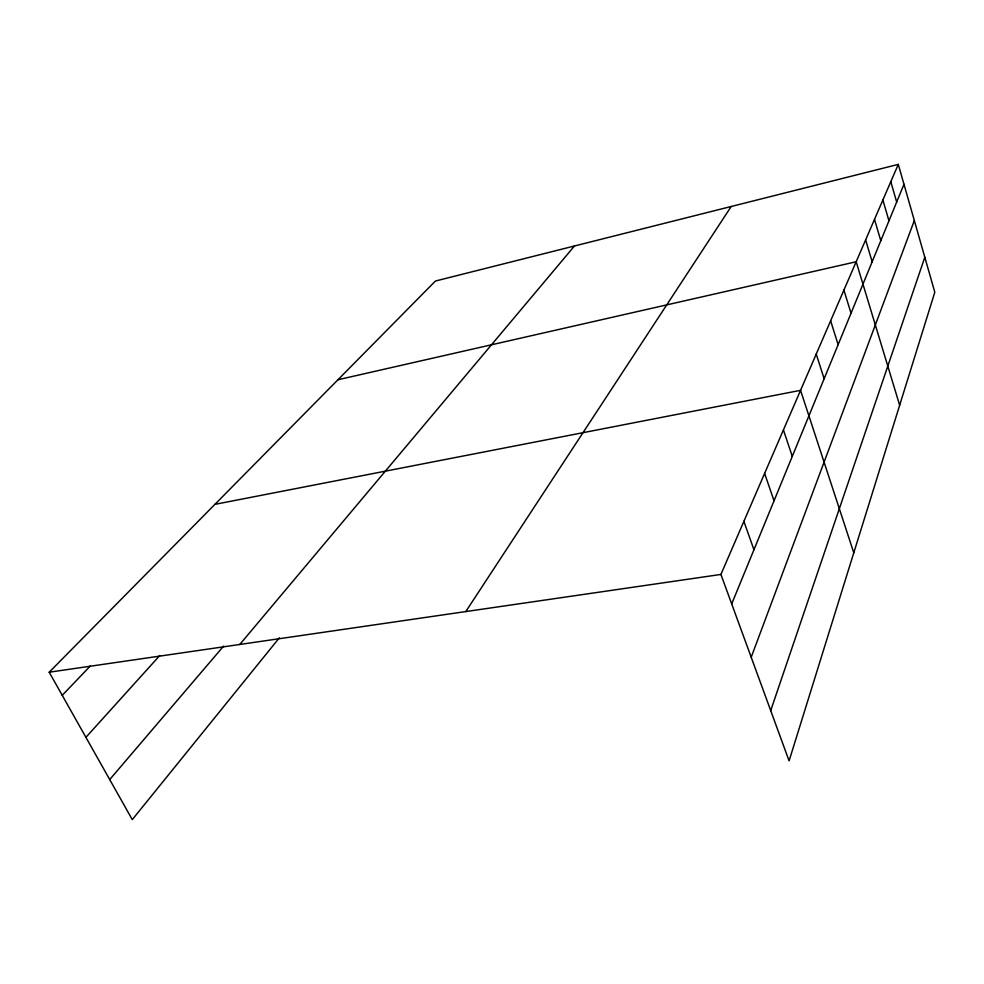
<?xml version="1.0" encoding="UTF-8"?>
<svg xmlns="http://www.w3.org/2000/svg" width="984" height="984" viewBox="0 0 984 984"><rect width="100%" height="100%" fill="white"/><g stroke="black" fill="none" stroke-linecap="round" stroke-linejoin="round"><path stroke-width="1.48" d="M770.706 710.596L924.812 257.242M751.198 657.263L914.333 220.539M731.702 603.93L903.976 184.266M898.294 164.377L934.8 292.223L789.094 760.866L720.915 574.435L898.294 164.377L435.432 281.03L49.2 672.207L132.286 819.623L279.37 637.804M465.789 611.581L731.198 206.492M239.788 644.471L574.471 245.988M109.716 779.574L223.639 646.07M85.903 737.336L159.789 655.529M62.238 695.331L90.331 665.959M337.967 379.75L856.178 261.756L899.659 405.236M214.942 504.349L800.558 390.328L853.78 552.799M49.2 672.207L720.915 574.435M743.879 521.336L753.941 549.736M764.617 473.415L774.039 500.782M783.424 429.947L792.28 456.355M816.228 354.092L824.137 378.742M830.631 320.796L838.134 344.658M843.903 290.12L851.037 313.232M865.612 239.936L872.156 261.781M874.505 219.383L880.803 240.711M882.882 200.01L888.958 220.834M890.803 181.708L896.67 202.04"/></g></svg>
